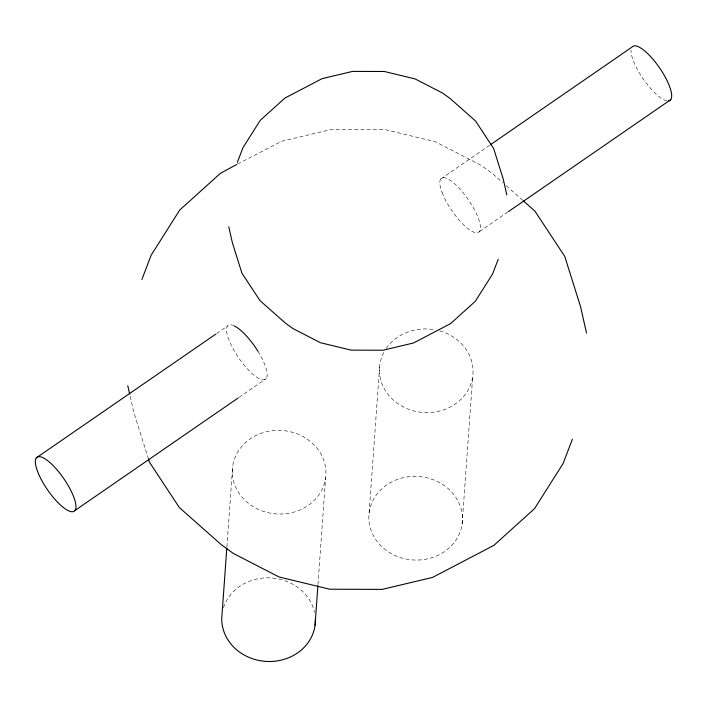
<?xml version="1.0" encoding="UTF-8"?>
<svg xmlns="http://www.w3.org/2000/svg" width="707" height="707" viewBox="0 0 707 707"><rect width="100%" height="100%" fill="white"/><g stroke="black" fill="none" stroke-linecap="round" stroke-linejoin="round"><path stroke-width="0.53" stroke-dasharray="3.54 2.65" d="M226.885 546.944L232.638 466.602M317.973 584.556L325.627 477.808A46.848 41.81 4.1 0 0 260.662 433.497A46.848 41.81 4.1 0 0 251.109 505.311A46.848 41.81 4.1 0 0 325.627 477.808M369.16 512.637L379.73 365.166M462.148 523.834A46.848 41.81 4.1 0 0 397.184 479.532A46.848 41.81 4.1 0 0 387.639 551.345A46.848 41.81 4.1 0 0 462.148 523.834L472.718 376.371M216.66 333.51L227.539 326.007M440.823 178.924L489.765 145.174M238.993 397.396L266.177 378.643M479.461 231.56L507.555 212.188M237.623 164.033L281.678 141.267L332.113 129.301L384.502 129.461L435.282 141.727L480.99 165.27L493.044 174.055L502.889 182.768M506.177 185.676L522.588 200.205M148.514 459.108L133.65 411.783L129.885 395.08M666.816 100.836A32.787 9.871 55.4 0 1 643.847 79.856A32.787 9.871 55.4 0 1 631.077 50.082M439.736 330.911A46.848 41.81 4.1 0 1 470.279 385.571A46.848 41.81 4.1 0 1 408.072 409.07A46.848 41.81 4.1 0 1 384.087 351.927M386.225 348.445A46.848 41.81 4.1 0 1 434.752 329.762M223.509 607.649A46.848 41.81 4.1 0 1 270.534 577.902A46.848 41.81 4.1 0 1 314.527 612.395M257.914 351.202A32.787 9.871 55.4 0 1 262.871 379.862A32.787 9.871 55.4 0 1 233.01 348.648A32.787 9.871 55.4 0 1 233.257 325.423M442.043 192.445A32.787 9.871 55.4 0 0 477.181 232.789A32.787 9.871 55.4 0 0 461.203 190.492A32.787 9.871 55.4 0 0 442.043 192.445"/><path stroke-width="1.06" d="M226.806 548.04L222.069 614.074A46.848 41.81 4.1 0 0 266.716 661.443A46.848 41.81 4.1 0 0 315.349 618.713M315.057 625.271L317.894 585.652M141.895 279.451L151.165 255.183L179.728 210.041L220.513 173.242L236.651 164.545M237.331 162.398L242.952 147.692L260.264 120.331L284.983 98.034L322.047 78.654L352.616 71.398L384.369 71.495L415.142 78.937L442.847 93.2L450.147 98.52L475.511 120.977L493.619 148.443L503.225 179.039L506.786 194.849M498.232 259.239L492.611 273.945L475.298 301.306L450.58 323.612L413.515 342.983L382.947 350.239L351.193 350.142L320.421 342.709L292.716 328.437L285.416 323.117L260.043 300.661L241.944 273.202L232.338 242.598L228.776 226.788M572.378 439.233L563.108 463.5L534.545 508.642L493.76 545.442L432.587 577.416L382.16 589.382L329.771 589.223L278.991 576.956L233.283 553.413L221.229 544.629L179.375 507.582L149.504 462.263L148.514 459.108M36.313 457.871L215.759 334.128M490.667 144.555L632.049 47.06A32.787 9.871 55.4 0 1 660.108 68.667A32.787 9.871 55.4 0 1 668.407 100.924M74.951 510.507L238.082 398.014M508.466 211.561L670.687 99.696M523.41 200.929L534.899 211.101L564.769 256.411L580.615 306.9L586.501 332.997M127.773 385.686L129.655 394.038M234.061 325.777A32.787 9.871 55.4 0 1 257.914 351.202M37.542 471.392A32.787 9.871 55.4 0 0 72.671 511.735A32.787 9.871 55.4 0 0 56.693 469.448A32.787 9.871 55.4 0 0 37.542 471.392"/></g></svg>
